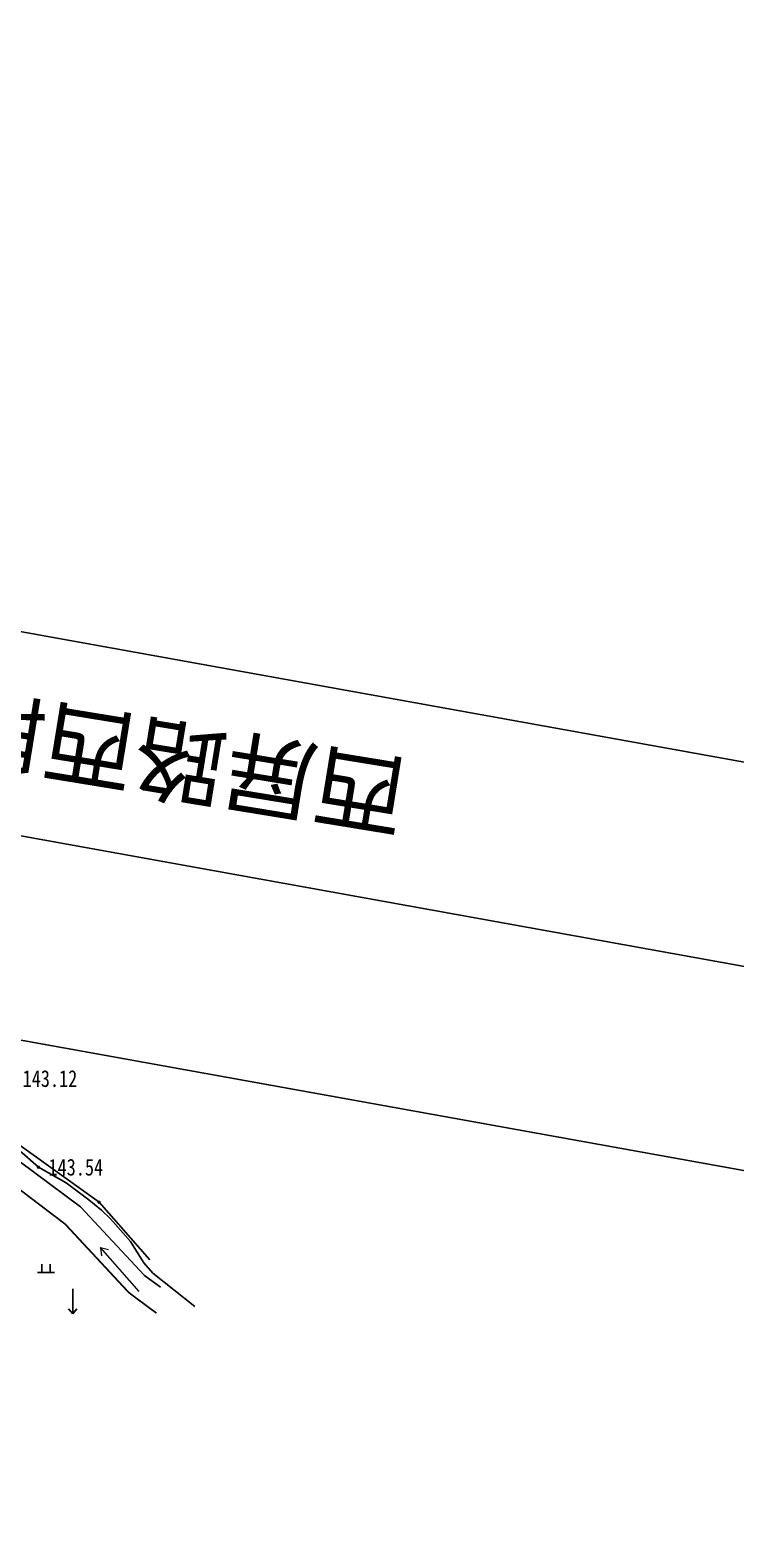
# Model space of a CAD drawing. Extents: x 529262 to 576451, y 2694391 to 2717535.
# Drawn here: x 562875.3 to 562917.4, y 2709366.1 to 2709454.9 of the extents above; entities that cross this region are included whole.
import ezdxf
from ezdxf.enums import TextEntityAlignment as Align
from ezdxf.xclip import XClip

# ---------------------------------------------------------------- set-up
doc = ezdxf.new("R2010")
doc.units = 0
doc.header["$XCLIPFRAME"] = 0
for name, color, linetype in [('DMTZ', 8, 'Continuous'), ('GCD', 8, 'Continuous'), ('PP-COM', 7, 'Continuous'), ('RD-中线', 40, 'Continuous'), ('RD-红线', 7, 'Continuous'), ('RD-路名', 7, 'Continuous'), ('ZBTZ', 8, 'Continuous')]:
    doc.layers.add(name, color=color, linetype=linetype)
doc.layers.add('SXSS', color=5, linetype='Continuous', lineweight=0)
doc.styles.add('宋体', font='', dxfattribs={"width": 0.75})
doc.styles.add('黑体', font='simhei.ttf')
doc.styles.get('宋体').set_extended_font_data('SimSun')
doc.linetypes.add('10421', pattern='A,2,[150,AAA.SHX,S=0.5,R=0,X=0,Y=0.5],1e-11', length=2.00000000001)

# ---------------------------------------------------------------- blocks, each defined once
blk = doc.blocks.new('A$C19FD0107')
at = {"layer": 'RD-中线', "color": 8, "linetype": 'Continuous'}
blk.add_lwpolyline([(-10183.29707039148, 15387.40277404711), (-7663.233073122799, 14933.29449511738, 0.03886549233043143), (-7616.900232471526, 14928.6179985851), (-7590.577660687268, 14928.01510356227), (-7346.347933314741, 14934.22301983228, -0.001454972156987704), (-7345.649724975228, 14934.23873422155), (-7293.505515947938, 14935.26052602055, -0.001453271383265231), (-7292.808044269681, 14935.27216542745), (-7218.979968592525, 14936.28957406897), (-7119.646154440939, 14938.66319825174)], format="xyb", dxfattribs=at)
at = {"layer": 'RD-红线', "color": 8, "linetype": 'Continuous', "flags": 128}
for points in [[(-8156.198327764869, 15034.3186834408), (-7985.404231697321, 15003.54207880609)], [(-8160.240002669394, 15010.66044235555), (-7685.303474143147, 14925.07824659208)]]:
    blk.add_lwpolyline(points, dxfattribs=at)
blk = doc.blocks.new('gc120')
at = {"color": 8}
for p, q in [((0, 0), (0, 3)), ((-0.5, 0.6), (0, 0)), ((0, 0), (0.5, 0.6))]:
    blk.add_line(p, q, dxfattribs=at)
blk = doc.blocks.new('GC200')
at = {"linetype": 'Continuous', "const_width": 0.2, "flags": 128}
blk.add_lwpolyline([(-0.1, 0, 1), (0.1, 0, 1)], format="xyb", close=True, dxfattribs=at)
blk = doc.blocks.new('gc119')
at = {"color": 8}
for p, q in [((-1, 0), (1, 0)), ((-0.5, 1), (-0.5, 0)), ((0.5, 1), (0.5, 0))]:
    blk.add_line(p, q, dxfattribs=at)
blk = doc.blocks.new('gc086')
at = {"color": 8}
for p, q in [((0, 0), (7, 0)), ((7, 0), (6.180847955711008, 0.573576436351046)), ((7, 0), (6.180847955711008, -0.5735764363510459))]:
    blk.add_line(p, q, dxfattribs=at)

msp = doc.modelspace()

# ---------------------------------------------------------------- linework, layer by layer
at = {"layer": 'DMTZ', "linetype": '10421', "flags": 128}
msp.add_lwpolyline([(562885.1416494417, 2709378.702038124), (562882.6299367559, 2709380.690016638), (562882.0898393899, 2709381.312194704), (562881.8526494417, 2709381.690038125), (562881.3097330715, 2709382.576471226), (562880.1112408971, 2709383.929688247), (562879.5776494417, 2709384.458038124), (562878.8209346904, 2709385.061684452), (562877.4484795142, 2709386.074344577), (562875.8016494417, 2709387.015038124), (562874.8336695236, 2709387.867501309), (562871.7672027755, 2709390.404900557), (562870.7646494417, 2709391.046038124), (562866.2796494417, 2709393.668038124), (562863.1626494416, 2709395.019038124), (562861.0246494417, 2709396.101038124), (562860.3724432603, 2709396.495229994), (562855.8848708725, 2709398.320254241), (562854.6552050094, 2709398.951574356), (562854.1326494417, 2709399.442038124), (562853.2296494417, 2709400.711038124), (562852.7969117559, 2709401.335468974), (562851.3536494416, 2709404.060038124)], dxfattribs=at)
at = {"layer": 'DMTZ', "linetype": '10421'}
for points in [[(562883.0889063694, 2709379.844475667), (562882.1316494417, 2709380.555038125), (562878.3236494417, 2709384.647038125), (562872.835593566, 2709388.706626669), (562871.8626494417, 2709389.556038124), (562870.7771706004, 2709390.654854286), (562869.8976494417, 2709391.168038125), (562868.441204953, 2709391.757862465), (562867.7566494417, 2709392.141038124), (562867.0766494417, 2709392.949038125), (562866.0332965398, 2709393.641528739), (562864.9976494417, 2709394.201024785)], [(562869.4426494417, 2709392.257038124), (562872.4436494417, 2709389.915038125), (562879.4206494417, 2709384.925038124), (562882.4504014708, 2709381.477776757)]]:
    msp.add_lwpolyline(points, dxfattribs=at)
at = {"layer": 'ZBTZ', "linetype": 'Continuous', "const_width": 0.1}
msp.add_lwpolyline([(562882.854285509, 2709378.300121529), (562881.3091877124, 2709379.447032516, -0.0457277057959169), (562881.12148935, 2709379.614986896), (562877.3943419057, 2709383.62010437), (562871.0278425883, 2709388.457303743, -0.009323672859167787), (562870.9874567762, 2709388.489193467), (562869.1621900914, 2709389.986562371), (562867.4786727312, 2709390.751654567)], format="xyb", dxfattribs=at)

# ---------------------------------------------------------------- block references
at = {"layer": 'GCD', "linetype": 'Continuous'}
ref = msp.add_blockref('GC200', (562874.2566494417, 2709392.305038124, 143.121), dxfattribs=dict(at, xscale=0.5, yscale=0.5, zscale=0.5))
ref.add_attrib('height', '143.12', dxfattribs={"linetype": 'Continuous', "height": 1, "style": '宋体', "width": 0.8}).set_placement((562874.8566494416, 2709392.305038124, 143.121), align=Align.MIDDLE_LEFT)
ref = msp.add_blockref('GC200', (562875.8016494417, 2709387.015038124, 143.544), dxfattribs=dict(at, xscale=0.5, yscale=0.5, zscale=0.5))
ref.add_attrib('height', '143.54', dxfattribs={"linetype": 'Continuous', "height": 1, "style": '宋体', "width": 0.8}).set_placement((562876.4016494417, 2709387.015038124, 143.544), align=Align.MIDDLE_LEFT)
at = {"layer": 'GCD', "linetype": 'Continuous', "xscale": 0.5, "yscale": 0.5}
msp.add_blockref('GC200', (562879.4206494417, 2709384.925038124, 143.542), dxfattribs=at)
at = {"layer": 'PP-COM'}
ref = msp.add_blockref('A$C19FD0107', (570997.9927985519, 2694390.602628201), dxfattribs=at)
XClip(ref).set_block_clipping_path([(-9366.438313488383, 14428.60439108219), (-3328.44807433628, 17452.748486375436)])
at = {"layer": 'SXSS', "linetype": 'Continuous', "xscale": 0.4999999999911119, "yscale": 0.4999999999911119, "zscale": 0.4999999999911119, "rotation": 131.5481055635279}
msp.add_blockref('gc086', (562881.8291692996, 2709379.601647162), dxfattribs=at)
at = {"layer": 'ZBTZ', "linetype": 'Continuous', "xscale": 0.5, "yscale": 0.5}
for name, p in [('gc119', (562876.2547832918, 2709380.727388376)), ('gc120', (562877.8529852392, 2709378.258339532))]:
    msp.add_blockref(name, p, dxfattribs=at)

# ---------------------------------------------------------------- texts
at = {"layer": 'RD-路名', "color": 7, "style": '黑体'}
msp.add_text('西屏路西段', height=4, rotation=170.7259797112796, dxfattribs=at).set_placement((562884.2376067562, 2709411.121835642), align=Align.MIDDLE)

doc.saveas('drawing.dxf')
